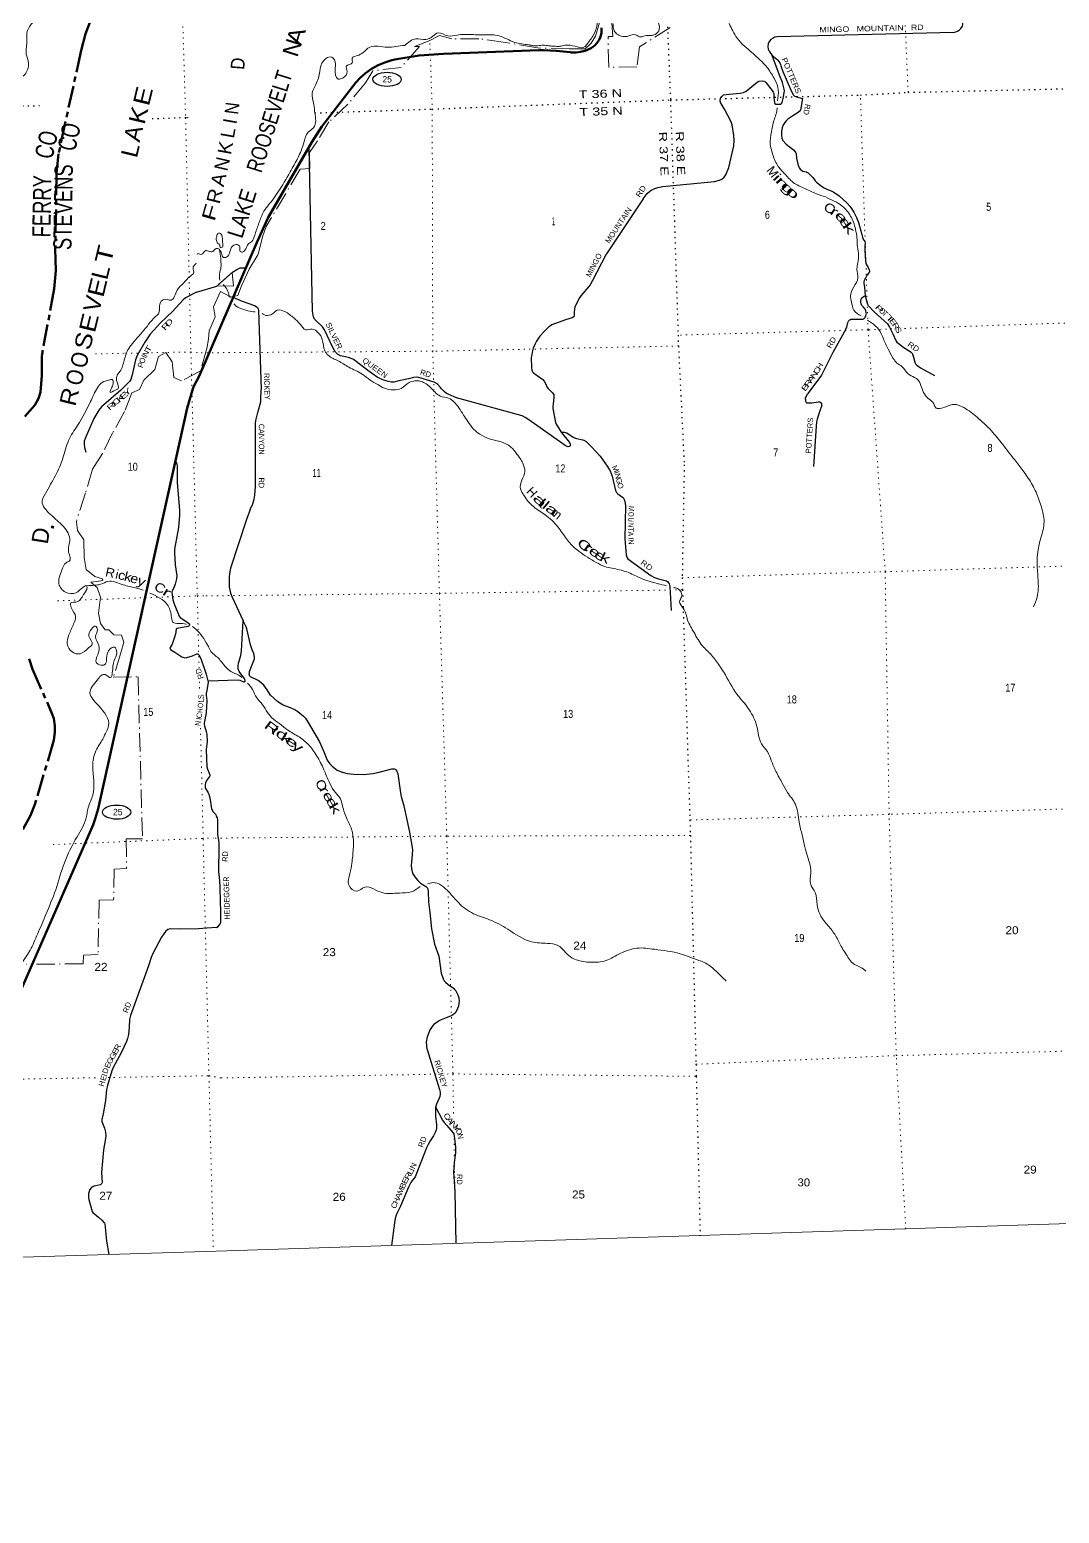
# Model space of a CAD drawing. Header units: feet. Extents: x 485078 to 733631, y 372822 to 564222.
# Drawn here: x 698766 to 721280, y 372822 to 405261 of the extents above; entities that cross this region are included whole.
import ezdxf
from ezdxf.enums import TextEntityAlignment as Align

# ---------------------------------------------------------------- set-up
doc = ezdxf.new("R2010")
doc.units = ezdxf.units.FT
doc.header["$LTSCALE"] = 80
for name, pattern in [('DOT_DASHED', [7.7, 5, -1.2, 0.3, -1.2]), ('DOTTED', [1.5, 0.3, -1.2]), ('LONG_DASH_SHORT_DASH', [9.9, 6, -1.2, 1.5, -1.2])]:
    doc.linetypes.add(name, pattern=pattern)
for name, color, linetype, lineweight in [('11', 7, 'LONG_DASH_SHORT_DASH', 60), ('17', 7, 'Continuous', 25), ('23', 7, 'Continuous', 70), ('29', 7, 'Continuous', 25), ('30', 7, 'Continuous', 25), ('39', 7, 'Continuous', 13), ('4', 7, 'Continuous', 13), ('41', 7, 'Continuous', 13), ('44', 7, 'DOT_DASHED', 13), ('6', 7, 'DOTTED', 25), ('7', 7, 'DOTTED', 13)]:
    doc.layers.add(name, color=color, linetype=linetype, lineweight=lineweight)
doc.layers.add('12', color=7, linetype='Continuous')

msp = doc.modelspace()

# ---------------------------------------------------------------- linework, layer by layer
at = {"layer": '11'}
for points in [[(700078.65, 405415.49), (699988.81, 405173.09), (699889.37, 404802), (699396.67, 402544.39), (699355.29, 402124.6), (699326.2, 400472.04), (699337.07, 399995.3), (699303.12, 399595.96), (699030.22, 398121.63), (699031.38, 397697.14), (699000.2, 397338.33), (698958.74, 397198.9), (698875.92, 397051.35), (698661.57, 396803.96)], [(698754.36, 391507.81), (698827.47, 391281.69), (699243.52, 390331.18), (699291.04, 390199.34), (699313.24, 390038.25), (699317.63, 389896.74), (699296.69, 389728.42), (698876.42, 388318.13), (698783.03, 388076.61), (698614.94, 387770.05)]]:
    msp.add_lwpolyline(points, dxfattribs=at)
at = {"layer": '17'}
for centre, major_axis in [((706580.04, 404174.45), (-309.24, 1)), ((700666.14, 388153.07), (309.24, -1))]:
    msp.add_ellipse(centre, major_axis=major_axis, ratio=0.500121, dxfattribs=at)
at = {"layer": '23'}
for points in [[(702468.46, 397685.52), (703731.63, 400607.2), (703977.59, 401155.34), (704938.61, 402798.5), (705151.68, 403142.72), (705895.48, 404106.74), (705988.92, 404205.81), (706110.43, 404311.96), (706242.37, 404404.83), (706383.3, 404483.39), (706531.66, 404546.8), (706685.84, 404594.35), (706750.41, 404609.12), (707280.68, 404697.99), (707817.33, 404730.94), (709900.19, 404811.83), (710001.57, 404813.07), (710277.46, 404796.68), (710585.73, 404765.99), (710610.61, 404763.51), (710635.73, 404763.19), (710718.75, 404765.15), (710811.06, 404777.06), (710901.62, 404798.55), (710946.59, 404811.84), (710994.42, 404831.35), (711039.96, 404855.75), (711082.69, 404884.78), (711122.16, 404918.11), (711157.92, 404955.39), (711189.6, 404996.2), (711216.83, 405040.1), (711239.32, 405086.61), (711256.84, 405135.21), (711269.17, 405185.37), (711271.13, 405297.7)], [(702468.46, 397685.52), (702357.84, 397463.36), (702335.6, 397410.2), (702294.19, 397284.3), (702211.32, 396983.63), (700262.32, 388224.76), (700200.5, 388006.49), (700152.17, 387873.55), (697751.56, 382387.41), (697670.26, 382210.96), (697488.12, 381901.93), (695364.65, 378658.46), (695280.01, 378524.36), (695165.01, 378313.23)]]:
    msp.add_lwpolyline(points, dxfattribs=at)
at = {"layer": '29'}
for p, q in [((718963.25, 405201.35), (715110.72, 405106.83)), ((704950.67, 399103.09), (704879.64, 402686.78)), ((712177.78, 401564.09), (711364.76, 400337.7)), ((703770.96, 399118.64), (703828.43, 397394.96)), ((707459.27, 382962.6), (707723.73, 382091.82))]:
    msp.add_line(p, q, dxfattribs=at)
for points in [[(718963.25, 405201.35), (719018.2, 405213), (719054.69, 405228.03), (719099.76, 405260.24), (719125.52, 405288.16), (719159.86, 405335.4), (719172.74, 405371.91), (719177.62, 405484.91)], [(715110.72, 405106.83), (715060.3, 405095.96), (715019.52, 405078.78), (714972.3, 405044.42), (714940.1, 405010.07), (714927.22, 404986.44), (714912.2, 404952.09), (714905.76, 404894.11), (714916.49, 404833.98), (714933.66, 404793.18), (715002.64, 404694.94)], [(712177.78, 401564.09), (712242.65, 401651.03), (712270.77, 401679.16), (712327, 401731.68), (712370.11, 401757.94), (712437.59, 401787.95), (712502.23, 401809.49), (712612.82, 401830.13), (713737.43, 401942.66), (713848.01, 401967.04), (713902.37, 401995.18), (713949.23, 402034.56), (713984.84, 402085.21), (714052.32, 402250.26), (714164.78, 402722.91), (714172.27, 402839.19), (714164.78, 402947.98), (714123.54, 403180.54), (714104.8, 403248.07), (713962.35, 403525.66), (713872.38, 403668.2), (713861.13, 403716.96), (713872.38, 403758.23), (713902.37, 403803.24), (713939.86, 403833.26), (714059.82, 403848.26), (714299.73, 403870.77), (714370.95, 403885.76), (714434.68, 403915.78), (714554.64, 404020.81), (714669.92, 404111.78), (714712.09, 404133.35), (714779.56, 404140.85), (714826.42, 404135.22), (714840.49, 404124.91), (714862.03, 404103.34), (714998.86, 403928.9), (715022.3, 403897.97), (715034.47, 403863.26), (715034.47, 403780.74), (715049.47, 403668.2), (715059.78, 403646.64), (715078.53, 403635.38), (715124.44, 403630.69), (715170.37, 403629.76), (715187.24, 403633.51), (715206.91, 403645.7), (715222.85, 403669.14), (715244.4, 403758.23), (715265.96, 403882.96), (715267.84, 403922.35), (715266.89, 403960.8), (715229.41, 404103.34), (715161.93, 404268.39), (715002.64, 404694.94)], [(715002.64, 404694.94), (715101.55, 404614.28), (715121.43, 404593.29), (715165.51, 404538.43), (715186.48, 404502.4), (715194.02, 404471.54), (715237.53, 404343.71), (715422.44, 403909.1), (715456.84, 403840.25), (715467.61, 403828.42), (715483.74, 403815.51), (715534.25, 403792.92), (715667.55, 403754.19), (715621.35, 403503.54), (715611.65, 403483.09), (715572.95, 403448.67), (715452.54, 403375.52), (715345.04, 403306.67), (715312.27, 403274.94), (715280.53, 403233.51), (715235.94, 403163.06), (715224.11, 403136.17), (715216.03, 403113.03), (715208.53, 403040.96), (715207.43, 402962.42), (715214.98, 402889.28), (715224.66, 402852.7), (715233.23, 402837.63), (715310.64, 402760.17), (715465.44, 402631.08), (715498.26, 402600.43), (715517.05, 402570.84), (715523.53, 402551.48), (715534.25, 402454.65), (715564.35, 402316.96), (715584.81, 402261.03), (715599.86, 402235.21), (715615.95, 402213.68), (715645.01, 402187.87), (715671.86, 402170.65), (715749.26, 402149.13), (715772.41, 402141.08), (715790.15, 402128.71), (715826.66, 402097.5), (715891.17, 402028.65), (715943.34, 401956.05), (715968.57, 401929.68), (716080.38, 401839.31), (716139.55, 401801.67), (716196.48, 401770.46), (716235.23, 401757.57), (716293.28, 401733.91), (716349.18, 401705.94), (716464.01, 401626.36)], [(716464.01, 401626.36), (716634.07, 401474.64), (716703.95, 401396.12), (716784.58, 401272.4), (716848.01, 401152.99), (716892.09, 401044.33), (716960.89, 400781.84), (716973.8, 400723.76), (716986.7, 400687.18), (717025.4, 400631.24), (717034, 400596.81), (717029.7, 400532.26), (717025.4, 400491.39), (717025.4, 400435.45), (717038.3, 400196.62), (717055.5, 400136.38), (717102.8, 400063.23), (717124.3, 400007.29), (717127.53, 399976.1), (717120, 399951.35), (717081.3, 399904.01), (717038.3, 399830.86), (717013.57, 399773.85), (717007.12, 399745.88), (717003.9, 399714.68), (717021.1, 399632.92), (717037.68, 399441.18)], [(711364.76, 400337.7), (711070.21, 399780.09), (711021.5, 399678.82), (710987.74, 399637.54), (710815.3, 399442.48), (710785.33, 399401.24), (710710.34, 399247.42), (710687.86, 399194.92), (710678.49, 399149.91), (710672.85, 399082.37), (710672.85, 398999.84), (710661.62, 398982.98), (710627.87, 398962.33), (710485.42, 398917.32), (710185.52, 398804.78), (710153.68, 398787.92), (710109.62, 398755.09), (710013.08, 398662.24), (709922.19, 398556.28), (709848.14, 398452.17), (709832.22, 398423.11), (709811.6, 398379.97), (709776.93, 398300.27), (709750.69, 398210.24), (709742.25, 398153.02), (709730.22, 398093.09)], [(702410.41, 399519.87), (702858.33, 399652), (702987.66, 399770.16), (703203.2, 399957.72), (703293.17, 400015.86), (703340.33, 400042.77), (703371.89, 400053.37), (703401.88, 400057.12), (703492.21, 400053.43)], [(702410.41, 399519.87), (702175.68, 399399.62), (702118.83, 399355.94), (701889.86, 399098.65), (701626.11, 398854.56), (701403.94, 398603.42), (701282.77, 398430.19), (701116.77, 398136.48), (701081.98, 398040.14), (701004.61, 397716.26), (700979.18, 397615.66), (700948.3, 397569), (700757.7, 397381.58), (700333.06, 397017.01), (700281.31, 396943.39), (700169.5, 396758.16), (699980.09, 396322.58), (699959.58, 396266.68), (699956.16, 396196.87), (699961.63, 396129.15), (699991.06, 396022.72)], [(703209.1, 399413.1), (703415.27, 399322.27), (703680.14, 399228.61)], [(716614.42, 398712.34), (716636.23, 398760.5), (716641.6, 398779.86), (716649.14, 398835.27), (716652.36, 398846.55), (716661.5, 398875.07), (716667.41, 398889.59), (716673.86, 398898.2), (716684.07, 398907.34), (716701.81, 398919.71), (716718.48, 398928.86), (716726.54, 398931.01), (716738.36, 398932.62), (716987.78, 398934.77), (716999.35, 398937.73), (717009.82, 398942.84), (717026.48, 398958.44), (717036.97, 398974.3), (717047.98, 398999.32), (717058.2, 399037.51), (717060.09, 399056.6), (717058.73, 399074.62), (717051.75, 399111.74), (717046.11, 399130.29), (717039.38, 399143.47), (716996.38, 399190.8), (716961.97, 399233.83), (716944.24, 399267.73), (716936.17, 399304.84), (716936.71, 399337.65), (716946.92, 399367.23), (716965.74, 399396.82), (716989.93, 399418.87), (717011.43, 399431.78), (717037.23, 399440.38)], [(717037.68, 399441.18), (717083.47, 399259.11), (717097, 399232.56), (717233.35, 399088.89), (717519.29, 398830.24), (717569.98, 398756.8), (717637.92, 398609.25), (717702.93, 398462.94), (717724.74, 398431.83), (717753.54, 398404.8), (717880.53, 398312.98), (718039.91, 398208.37), (718056.24, 398193.8), (718071.24, 398165.67), (718092.1, 398098.69), (718118.09, 397989.37), (718133.22, 397956.35), (718161.2, 397923.72), (718245.59, 397864.55), (718548.79, 397697.35)], [(703680.14, 399228.61), (703718.7, 399210.74), (703748.26, 399184.45), (703763.04, 399156.52), (703770.96, 399118.64)], [(710385.83, 396460.05), (710570.76, 396238.05), (710586.7, 396197.73), (710588.57, 396180.85), (710585.75, 396163.02), (710577.33, 396150.84), (710567.96, 396145.21), (710540.77, 396140.52), (710515.47, 396147.08), (710473.29, 396170.53), (709678.57, 396733.21), (709602.66, 396782.92), (709536.12, 396815.73), (708096.61, 397213.36), (707931.67, 397280.88), (707880.12, 397306.22), (707827.64, 397347.48), (707767.66, 397411.25), (707751.73, 397438.43), (707691.75, 397505.95), (707662.69, 397527.54), (707609.28, 397550.97), (707271.9, 397656), (707214.72, 397660.71), (707159.43, 397656), (707046.97, 397625.99), (706837.05, 397580.98), (706727.38, 397555.67), (706667.41, 397555.67), (706604.63, 397565.97), (706487.47, 397604.44), (706364.71, 397663.5), (706162.28, 397806.05), (705907.37, 398008.61), (705844.56, 398048.97), (705757.42, 398083.64), (705674.95, 398106.15), (705563.4, 398131.49), (705495.01, 398166.16), (705450.94, 398210.27), (705397.54, 398308.71), (705210.11, 398698.83), (705169.79, 398765.45), (705142.63, 398796.37), (705037.67, 398886.39), (704997.35, 398926.75), (704970.19, 398976.42), (704950.67, 399103.09)], [(716614.42, 398712.34), (716327.99, 398204.78), (716079.71, 397710.15), (715780.98, 397305.5)], [(709730.22, 398093.09), (709736.16, 397873.05), (709746, 397817.29), (709763.34, 397780.21), (709781.14, 397760.51), (709863.61, 397696.74), (709983.57, 397610.47), (710017.3, 397572.96), (710051.04, 397509.19), (710076.35, 397450.11), (710099.77, 397419.16), (710200.99, 397317.88), (710223.48, 397276.62), (710227.23, 397220.35), (710212.23, 397081.56), (710205.67, 397024.36), (710208.48, 396980.28), (710264.71, 396672.69), (710279.3, 396632.86), (710305.95, 396593.91), (710385.83, 396460.05)], [(703587.18, 394768.44), (703643.15, 394895.99), (703672.71, 394997.87), (703689.13, 395086.59), (703705.56, 395273.91), (703705.56, 396647.53), (703712.13, 396713.25), (703751.54, 396890.7), (703817.23, 397127.31), (703823.8, 397166.74), (703828.43, 397394.96)], [(715726.98, 397183.02), (715726.78, 397201.6), (715733.7, 397224.8), (715780.98, 397305.5)], [(715726.98, 397183.02), (715733.01, 397131.27), (715741.23, 397114), (715753.59, 397103.77), (715765.17, 397100.47), (715866.28, 397105.38), (716003.28, 397127.48), (716024.51, 397127.44), (716038.52, 397123.77), (716054.61, 397114.53), (716066.93, 397101), (716079.76, 397078.76), (716082.57, 397068.27), (716083.64, 397053.21), (716079.76, 397029.99), (716044.22, 396928.54), (715981.37, 396744.82), (715969.17, 396688.64), (715960.15, 396588.58), (715905.72, 395713.81)], [(710390.27, 396462.63), (710449.3, 396461.7), (710475.55, 396456.07), (710510.22, 396443.88), (710603.94, 396380.11), (710662.98, 396345.42), (710723.89, 396323.84), (710862.59, 396293.83), (710886.02, 396283.52), (710933.82, 396256.32), (711053.77, 396143.79)], [(711053.77, 396143.79), (711237, 395935.12), (711394.44, 395717.55), (711456.3, 395614.39), (711499.41, 395499.99), (711574.38, 395184.89), (711598.76, 395139.88), (711626.86, 395109.87), (711709.33, 395057.35), (711741.19, 395029.22), (711769.31, 394974.83), (711782.44, 394935.45), (711791.8, 394854.79), (711776.81, 394127.07), (711806.8, 393781.96), (711821.8, 393729.45), (711844.28, 393691.93), (712346.6, 393324.32), (712427.21, 393284.94), (712519.04, 393256.8), (712691.48, 393211.79), (712712.1, 393194.91), (712728.96, 393174.28), (712749.59, 393142.39), (712766.45, 393084.25), (712788.94, 392559.09)], [(701956.59, 395838.87), (701986.49, 395762.62), (701993.23, 395726.92), (701994.11, 395368.26), (702044.74, 394750.49), (702044.08, 394646.36), (702023.47, 394375.56), (701930.41, 393899.55), (701930.39, 393830.68), (701950.59, 393558.07), (701984.25, 393317.37), (701979.76, 393255.36), (701948.35, 393140.77), (701916.86, 393057.34), (701879.55, 392994.1), (701877.25, 392961.13), (701879.55, 392904.3), (701897.5, 392796.55), (701925.25, 392705.49), (702035.1, 392437.36), (702059.31, 392411.77), (702183.1, 392328.21), (702238.51, 392284.7), (702262.15, 392253.52), (702256.46, 392227.83), (702227.04, 392210.05), (702027.91, 392174.15), (701987.24, 392167.97), (701967.96, 392150.22), (701952.82, 392046.61), (701878.4, 391828.02), (701837.68, 391754.9), (701830.76, 391729.57), (701849.64, 391704.02), (701936.26, 391649.54), (702094.93, 391545.37), (702154.75, 391528.91), (702199.62, 391533.4), (702328.89, 391569.42), (702417.98, 391611.23), (702440.9, 391610.99), (702465.85, 391593.27), (702506.59, 391509.62), (702621.75, 391170.86), (702657.29, 391052.99), (702667.37, 390996.09), (702638.52, 390809.13), (702627.38, 390746.18), (702627.31, 390709.67), (702640.76, 390596.73), (702624.46, 390327.15), (702579.52, 390096.65), (702579.52, 390072.7), (702586.54, 390036.74), (702626.5, 389916.44), (702639.34, 389858.69), (702645.08, 389698.43), (702628.06, 389521.91), (702639.34, 389144.81), (702650.78, 389095.59), (702693.99, 389001.69), (702702.16, 388965.21), (702702.16, 388946.51), (702696.15, 388928.91), (702652.81, 388873.17), (702631.98, 388842.14), (702609.43, 388785.62), (702601.95, 388756.44), (702600.46, 388719.77), (702606.4, 388681.57), (702666.08, 388578.01), (702682.72, 388546.91), (702698.84, 388495.96), (702720.25, 388387.29), (702726.09, 388310.45), (702742.54, 388231.12), (702769.66, 388168.35)], [(703587.18, 394768.44), (703506.86, 394552.37), (703155.52, 393485.18)], [(703155.52, 393485.18), (703134.06, 393367.92), (703124.2, 393282.48), (703124.2, 393170.75), (703130.77, 393078.74), (703160.33, 392937.44), (703189.89, 392855.28), (703430.64, 392334.32)], [(702679.19, 391027.01), (703312.61, 391045.08), (703357.83, 391036.61), (703423.2, 391007.81), (703439.54, 391004.35), (703452.48, 391004.15), (703464.79, 391006.21), (703471.77, 391009.19), (703475.67, 391013.39), (703478.13, 391019.14), (703478.97, 391034.12), (703473.35, 391052.88), (703463.65, 391071.62), (703381.1, 391180.44), (703348.46, 391229.8), (703327.08, 391284.01), (703324.09, 391349.83), (703328.99, 391411.4), (703384.21, 391580.75), (703399.18, 391680.22), (703430.64, 392334.32)], [(704507, 390416.94), (704309.93, 390489.24), (704235.85, 390533), (704181.83, 390571.39), (704030.74, 390709.41), (703955.2, 390824.43), (703882.94, 390929.58), (703787.69, 391011.74), (703758.96, 391029), (703607.04, 391103.75), (703593.09, 391113.62), (703580.77, 391126.76), (703571.74, 391145.66), (703567.62, 391169.47), (703569.28, 391207.27), (703572.57, 391227.81), (703587.33, 391268.06), (703669.44, 391468.52), (703679.3, 391501.38), (703680.94, 391535.88), (703676.01, 391586.82), (703667.81, 391618.04), (703630.03, 391705.12), (703593.9, 391813.56), (703516.72, 392161.89), (703501.93, 392201.33), (703462.52, 392280.2), (703430.64, 392334.32)], [(704507, 390416.94), (704564.31, 390394.98), (704630, 390355.54), (704754.81, 390250.38), (704794.23, 390204.38), (704853.35, 390112.36), (705099.69, 389691.72), (705204.8, 389455.12), (705270.49, 389287.52), (705326.33, 389208.65), (705382.17, 389156.07), (705487.28, 389073.91), (705579.24, 389031.19), (705710.63, 388998.33), (705855.15, 388985.19), (706075.22, 388978.61), (706265.72, 388998.33), (706377.4, 389018.05), (706682.87, 389100.2), (706712.42, 389101.85), (706737.06, 389098.56), (706755.12, 389090.35), (706771.55, 389077.2), (706794.54, 389049.27), (706815.89, 388991.76)], [(706815.89, 388991.76), (706875.01, 388574.43), (706891.44, 388493.91), (706950.56, 388290.16), (706989.97, 388086.42), (707068.8, 387711.78), (707131.21, 387381.52), (707134.5, 387330.58), (707121.36, 387139.98), (707109.86, 386983.89), (707114.79, 386923.09), (707127.93, 386847.51), (707142.71, 386806.43), (707172.27, 386757.13), (707206.76, 386712.77), (707256.03, 386655.26), (707313.51, 386601.03), (707351.28, 386574.75), (707443.25, 386522.17), (707456.39, 386509.02), (707471.17, 386479.44), (707482.66, 386410.44), (707489.23, 386193.54), (707515.51, 385956.93)], [(702850.05, 385628.28), (702887.75, 385655.99), (702919.62, 385691.63), (702942.11, 385736.65), (702948.66, 385773.19), (702944.91, 385960.75), (702933.67, 386485.92), (702929.92, 386532.83), (702914, 386734.47), (702902.75, 386839.5), (702902.75, 386899.52), (702911.18, 387344.94), (702908.37, 387482.83), (702903.68, 387536.26), (702881.19, 387675.05), (702876.51, 387709.77), (702877.44, 387873.87), (702881.19, 387941.39), (702880.26, 387985.49), (702869.94, 388031.42), (702854.01, 388068.02), (702839.95, 388091.44), (702769.66, 388168.35)], [(707515.51, 385956.93), (707550.01, 385600.36), (707615.7, 385265.16), (707710.95, 385002.26), (707766.79, 384634.2), (707806.21, 384509.32), (707827.56, 384466.6), (707855.48, 384433.74), (707914.6, 384381.16), (708032.84, 384305.58), (708065.69, 384269.43), (708093.61, 384238.21)], [(702850.05, 385628.28), (702636.36, 385619.53), (702456.88, 385601.57), (702042.48, 385596.27), (701840.02, 385604.8), (701789.83, 385589.6), (701738.71, 385543.3), (701697.1, 385493.81), (701647.39, 385417.32), (701457.79, 385061.29), (701421.78, 384978.02), (701360.42, 384796.22), (700967.23, 383706.85), (700946.32, 383619.18), (700939.1, 383453.05), (700925.35, 383290.79), (700904.41, 383203.99), (700881.7, 383137.82), (700767.76, 382887.78), (700590.33, 382569.42), (700564.9, 382499.7), (700464.7, 382177.3), (700445.71, 382085.62), (700426.5, 381846.31), (700374.31, 381559.55), (700342.05, 381436.48), (700340.89, 381390.67), (700399.8, 381244.6), (700422.81, 381155.11), (700428.8, 381086.27), (700426.65, 381020.74), (700377.55, 380766.44), (700335.38, 380277.61), (700350.22, 380049.37), (700346.53, 380034.9), (700339.06, 380024.42), (700315.11, 380005.9), (700176.54, 379973.72), (700152.1, 379964.55), (700126.67, 379948.09), (700113.21, 379937.61), (700083.61, 379902.33), (700063.86, 379861.29), (700053.91, 379812.47), (700050.4, 379735.57), (700057.8, 379681.06), (700131.16, 379422.03), (700144.91, 379402.22), (700273.46, 379294.51), (700342.05, 379231.96), (700397.39, 379175.09), (700401.87, 379166.11), (700407.2, 379148.5), (700423.51, 379007.31), (700444.58, 378773.17), (700496.31, 378480.69)], [(707459.27, 382962.6), (707448.18, 383043.65), (707444.9, 383122.53), (707464.61, 383237.54), (707490.89, 383319.7), (707517.17, 383382.14), (707573, 383464.3), (707627.2, 383528.37), (707673.19, 383567.81), (707720.81, 383599.03), (707770.08, 383620.39), (707881.75, 383664.76), (707972.09, 383702.55), (708018.07, 383727.19), (708042.7, 383743.63), (708072.26, 383764.99), (708090.33, 383787.99), (708131.38, 383865.22), (708148.52, 383915.86), (708161.66, 384019.38), (708154.38, 384085.4), (708137.95, 384151.12), (708093.61, 384238.21)], [(707723.73, 382091.82), (707738.86, 382028.21), (707742.14, 381985.49), (707737.21, 381936.2), (707722.43, 381900.05), (707661.67, 381770.24), (707638.67, 381704.52)], [(707639.6, 381702.72), (707637.35, 381688.41), (707636.27, 381614.21), (707637.35, 381507.69), (707658.85, 381318.35), (707662.07, 381259.21), (707661, 381234.47), (707654.55, 381204.35), (707631.97, 381147.33), (707594.35, 381077.39), (707525.54, 380969.81), (707478.24, 380888.05), (707439.54, 380810.6), (707211.63, 380216.78), (707205.18, 380197.43), (707181.53, 380160.84), (707138.53, 380109.21), (707129.92, 380096.31), (707099.83, 380053.27), (707052.53, 379954.3), (706871.92, 379536.91), (706807.42, 379407.81), (706780.54, 379337.9), (706760.12, 379270.12), (706742.91, 379171.15), (706678.4, 378676.47)], [(707639.25, 381709.46), (707794.33, 381416.28), (707826.58, 381368.94), (707886.78, 381304.39), (707977.09, 381201.12), (708015.79, 381151.64), (708039.44, 381110.76), (708050.19, 381076.33), (708074.92, 380829.98), (708079.22, 380761.13), (708075.99, 380701.97), (708045.89, 380495.42), (708036.22, 380270.59), (708037.29, 380185.6), (708058.79, 379849.96), (708084.79, 378721.26)]]:
    msp.add_lwpolyline(points, dxfattribs=at)
at = {"layer": '39'}
for points in [[(717680.56, 408362.85), (717604.63, 408130.69), (717563.22, 407986.22), (717511.58, 407847.6), (717470.34, 407695.04), (717422.79, 407554.49), (717386.58, 407450.58), (717293.36, 407270.65), (717217.63, 407218.52), (717092.88, 407189.65), (716970.74, 407227.59), (716898.49, 407296.9), (716767.15, 407387.24), (716655.89, 407484.07), (716573.53, 407553.17), (716407.66, 407650.89), (716275.63, 407678.51), (716094.03, 407660.61), (715947.42, 407613.09), (715827.79, 407533.76), (715763.76, 407407.02), (715741.75, 407301.38), (715705.98, 407177.26), (715707.53, 407009.39), (715686.51, 406857.25), (715618.58, 406629.3), (715595.36, 406580.27), (715449.19, 406512.53), (715253.39, 406496.36), (715075.48, 406494.71), (714845.96, 406542.58), (714665.81, 406551), (714494.05, 406640.51), (714399.13, 406729.58), (714302.02, 406826.7), (714259.74, 406912.81), (714189.13, 407000.35), (714100.23, 406996.5), (713941.81, 406934.57), (713878.85, 406852.36), (713756.56, 406613.18), (713682.13, 406405.32), (713605.21, 406219.66), (713511.64, 406055.9), (713395.01, 405930.11), (713250.78, 405866.45), (713062.04, 405803.9), (712951.47, 405773.3), (712829.34, 405716.17), (712678.53, 405676.65), (712640.34, 405665.75), (712519.89, 405624.84), (712492.8, 405567.64), (712496.67, 405480.74), (712534.44, 405321.71), (712520.08, 405236.46), (712408.83, 405143.14), (712318, 405135.2), (712217.07, 405127.05), (712100.27, 405104.42), (712036.75, 405143.57), (711829.08, 405115.01), (711703.68, 405116.47), (711599.35, 405172.99), (711538.8, 405262.76), (711525.67, 405392.08)], [(700686.81, 407801.52), (700065.85, 406932.66), (699886.92, 406845.52), (699768.55, 406819.14), (699631.18, 406757.72), (699499.93, 406811.76), (699356.35, 406930.06), (699071.93, 406912.02), (698898.84, 406772.53), (698743.94, 406516.41), (698775.91, 406293.11), (698888.98, 406297.06), (699003.79, 406426.43), (699055.38, 406513.15), (699136.5, 406505.88), (699190.33, 406352.09), (699241.86, 406206.3), (699126.15, 406103.19), (699026.38, 406006.69), (698988.65, 405869.91), (699009.13, 405686.65), (698944.45, 405569.14), (698799.43, 405378.06), (698704.68, 405194.81), (698706.29, 405031.1), (698690.5, 404727.28), (698739.74, 404530.87), (698661.36, 404283.49), (698453.53, 404096.28), (698371.94, 403883.16), (698311.93, 403747.62), (698254.57, 403593.98), (698306.81, 403310.74), (698356.18, 403227.55), (698368.58, 403044), (698522.53, 402976.61), (698534.45, 402807.19), (698517.9, 402408.32), (698427.68, 402211.08), (698384.88, 401869.92), (698204.34, 401770.6), (698081.66, 401693.52), (697928.14, 401631.54), (697747.67, 401530.2), (697594.01, 401472.25), (697526.41, 401380.93), (697350.74, 401374.78), (697147.85, 401220.09), (696889.47, 401091.76), (696867.96, 401012.16), (696970.18, 400979.34), (697236.01, 401126.13), (697567.84, 401234.79), (697842.93, 401406.16), (698002.16, 401478.45), (698101.03, 401542.56), (698209.44, 401564.55), (698399.24, 401629.83), (698393.67, 401556.85), (698263.75, 401455.26), (698001.96, 401367.25), (697680.43, 401194.25), (697641.93, 401138.31), (697682.19, 400967.87), (697727.86, 400933.08), (697785.03, 400858.25), (697692.64, 400782.23), (697571.63, 400832.59), (697608.73, 400928.91), (697508.19, 400971.89), (697371.23, 401015.62), (697204.82, 400975.43), (697043.08, 400917.2), (696778.29, 400916.02), (696520.81, 400878.7), (696350.93, 400704.95), (695794.17, 399909.1), (695511.08, 399735.43), (695146.66, 399633.71), (695117.77, 399416.37), (695117.86, 399121.2), (695223.35, 398993.47), (695346.25, 399005.86), (695476.59, 398978.07), (695760.06, 398731.23), (695755.35, 398340.86), (695864.54, 398106.11), (696181.64, 397704.77), (696233.62, 397195.08), (696249.85, 396959.1), (696384.81, 396680.77)], [(713578.58, 406160.66), (713676.13, 406117.95), (713827.59, 406127.14), (713925.47, 406088.7), (713947.75, 405897), (713951.72, 405710.98), (713997.4, 405560.21), (714067.94, 405381.64), (714137.74, 405237.43), (714236.27, 405073.59), (714389.46, 404906.84), (714558.44, 404758.61), (714746.03, 404590.53), (714903.44, 404415.77), (715060.42, 404166.16), (715133.88, 403945.16), (715117.98, 403703.09)], [(711203.24, 405604.54), (711186.45, 405475.99), (711165.12, 405338), (711076.8, 405117.71), (711000.3, 405006.91), (710871.73, 404872.77), (710695.28, 404897.46), (710472.38, 404919.16), (710359.81, 404897.25)], [(709697.69, 404924.84), (709683.59, 404927.18), (709368.97, 404983.4), (709028.19, 405128.09), (708710.3, 405147.84), (708394.69, 405155.49), (708111.85, 405143.59), (707905.98, 405125.19), (707702.35, 405191.79), (707578.59, 405116.42), (707428.38, 405048.6), (707209.74, 405060.27), (706968.11, 404917.74)], [(706968.11, 404917.74), (706772.44, 404895.51), (706588.85, 404875.54), (706384.1, 404899.64), (706200.52, 404879.67), (706059.47, 404761.47), (705923.41, 404693.93), (705819.47, 404637.18), (705819.56, 404538.06), (705689.69, 404464.59), (705706.38, 404345.58), (705620.29, 404210.3), (705513.73, 404181.81), (705446.33, 404402.93), (705452.13, 404510.26), (705372.04, 404662.34), (705193.79, 404581.8), (705109.86, 404345.43), (705024.86, 404064.53), (704941.82, 403880.77), (704981.66, 403624.69), (704999.73, 403440.99), (705019.56, 403269.46), (704972.27, 403116.77), (704855.04, 403019.29), (704768.44, 402813.2), (704699.9, 402613.55), (704633.91, 402464.95)], [(710359.81, 404897.25), (710327.47, 404893.1), (710260.33, 404899.44), (710176.72, 404903.24), (710086.78, 404912.1), (709961.37, 404919.7), (709849.9, 404905.77), (709763.76, 404914.64), (709683.59, 404927.18)], [(715108.25, 403555.05), (715104.88, 403503.59), (715029.63, 403239.08), (714985.56, 403029.82), (714959.09, 402754.17), (715005.76, 402556.9), (715118.49, 402296.26), (715265.83, 402119.27), (715462.16, 401921.03), (715711.68, 401788.62), (715966.87, 401674.54), (716168.32, 401603.25)], [(704633.91, 402464.95), (704464.33, 402152.87), (704192.36, 401706.06), (704076.99, 401533.58)], [(716168.32, 401603.25), (716360.05, 401509.94), (716530.65, 401405.38), (716632.46, 401303.57), (716715, 401185.25), (716781.04, 401050.42), (716822.32, 400899.08), (716855.34, 400706.47), (716860.84, 400560.64), (716885.6, 400373.53), (716886.69, 400263.37)], [(704076.99, 401533.58), (703867.53, 401251.23), (703769.49, 401012.55), (703685.78, 400766.06), (703621.97, 400629.22), (703542.32, 400570.94), (703489.95, 400466.7), (703394.4, 400395.95), (703371.9, 400407.62), (703359.51, 400514.58), (703301.89, 400561.94), (703205.43, 400533.65), (703137.83, 400384.6), (703069.2, 400284.06), (703004.52, 400282.73), (702958.12, 400372.8), (702907.75, 400458.74), (702842.69, 400475.61), (702767.22, 400411.35), (702694.37, 400413.89), (702617.17, 400430.5), (702531.9, 400351.88), (702485.41, 400350.92), (702446.66, 400366.31), (702426.92, 400343.65)], [(702846.46, 400677.97), (702846.03, 400698.19), (702845.9, 400704.25), (702851.57, 400722.57), (702858.97, 400755.09), (702864.52, 400779.48), (702880.21, 400802.05), (702908.29, 400812.75), (702940.89, 400801.28), (702955.26, 400791.46), (702972.42, 400745.29), (702979.56, 400694.87), (702983.3, 400614.03), (702988.6, 400555.48), (702981.5, 400508.81), (702945.25, 400502), (702935.14, 400501.79), (702924.69, 400517.75), (702920.13, 400541.93), (702917.72, 400560.09), (702903.23, 400575.97), (702870.59, 400589.46), (702864.01, 400613.6), (702851.11, 400649.74), (702844.05, 400696.12)], [(702917.59, 400443.63), (702942.17, 400267.29), (702948.36, 400166.27), (702948.41, 400069.18), (702919.26, 399918.89), (702920.57, 399786.71)], [(702408.53, 400154.75), (702337.38, 400049.15), (702356.95, 399950.76), (702288.58, 399881.65), (702128.45, 399718.35), (701992.2, 399565.99), (701858.18, 399349.01), (701697.96, 399363.62), (701612.61, 399259.55), (701600.29, 399089.29), (701475.81, 398947.45), (701334.2, 398774.68), (701040.6, 398436.88), (700930.46, 398289.48), (700832.3, 398029.28), (700739.5, 397789.48), (700679.77, 397704.5), (700667.59, 397588.83), (700692.18, 397403.69), (700640.45, 397379.64), (700524.8, 397333.13), (700552.09, 397421.02), (700591.14, 397519.44), (700571.85, 397609.74), (700499.37, 397601.14), (700351.56, 397549.46), (700246.57, 397428.53), (700097.09, 397132.16), (699813.95, 396608.72), (699617.07, 396280.36), (699493.02, 395891.88), (699328.23, 395512.09), (699111.23, 395122.37), (699039.8, 394907.59), (699117.45, 394766.76), (699604.31, 394250.05), (699642.2, 394089.63), (699611.09, 393878.28), (699635.19, 393648.64), (699561.95, 393603.62), (699466.5, 393440.56), (699405.94, 393145.28), (699549.73, 392962.29), (699778.6, 392950.08), (699936.02, 393074.87), (700009.96, 393099.7), (700019.29, 393063.64), (699945.78, 392909.43), (699777.64, 392743.82), (699669.09, 392725.87), (699672.37, 392630.96), (699770.48, 392424.13), (699727.19, 392273), (699624.5, 392026.8), (699586.71, 391833.4), (699691.85, 391657.15), (699867.18, 391614.76), (700054.74, 391744.65), (700132.86, 391824.21), (700062.11, 391999.66), (700117.38, 392155.25), (700206.08, 392221.02), (700247.24, 392141.59), (700203.87, 391992.49), (700279.43, 391794.97), (700255.98, 391596.02), (700223.75, 391416.97), (700324.5, 391367.93), (700401.23, 391370.62), (700448.92, 391511.79), (700522.57, 391720.59), (700620.33, 391758.38), (700668.86, 391640.8), (700612.2, 391466.96), (700572.87, 391200.73), (700532.08, 391094.17), (700418.65, 391158.94), (700240.76, 391041.52), (700084.61, 390763.11), (700274.5, 390474.58), (700491.48, 390045.47), (700443.38, 389916.41), (700364.15, 389751.9), (700211.41, 389491.81), (700146.19, 389155.93), (700145.74, 388525.12), (700046.05, 388250.71), (700003.17, 388028.84), (699801.14, 387615.39), (699525.8, 387041.68), (699337.91, 386452.83)], [(716886.64, 400273.04), (716886.69, 400263.37), (716853.41, 400021.97), (716873.59, 399834.27), (716788.76, 399640.35), (716712.22, 399436.5), (716735.19, 399307.51), (716787.54, 399128.56), (716950.64, 399000.95)], [(702995.51, 399691.67), (703027.91, 399660.19), (703101.28, 399538.31), (703129.89, 399413.23)], [(703232.71, 399265.09), (703282.04, 399216.36), (703447.36, 399144.93), (703622.3, 399095.94), (703697.37, 399093.83)], [(703850.09, 399054.07), (703898.83, 399024.77), (704038.29, 399027.65), (704179.77, 399125.63), (704346.16, 399098.72), (704539.26, 398957.06), (704679.63, 398822.4), (704803.58, 398699.54), (704940.8, 398712.48), (705075.93, 398634.35), (705163.92, 398490.53), (705219.84, 398238.83), (705296.78, 398139.27), (705509.62, 398020.27), (705747.14, 397881.54), (706033.43, 397731.69), (706210.14, 397599.8), (706376.06, 397500.06), (706521.29, 397422.14), (706722.26, 397385.82), (706891.43, 397417.63), (707062.63, 397544.55), (707322.89, 397572.16), (707527.95, 397438.84), (707744.27, 397251.13), (707925.28, 397202.27), (708148.1, 396994.47), (708252.61, 396834.79), (708344.51, 396697.12), (708471.43, 396529.82), (708611.37, 396415.38), (708815.69, 396316.42), (709045.47, 396256.43), (709288.67, 396136.03), (709419.32, 395982.96), (709546.89, 395785.34), (709593.21, 395604.24), (709530.56, 395412.8), (709498.28, 395219.97), (709570.02, 395079.85), (709597.2, 395037.93), (709810.34, 394809.7), (710073.07, 394627), (710343.79, 394353.43), (710527.18, 394098.29), (710733.91, 393886.11), (711105.1, 393642.93), (711301.46, 393537.75), (711622.58, 393461.43), (711934.16, 393358.62), (712193.53, 393238.55), (712435.65, 393168.7), (712647.15, 393112.37), (712689.35, 393101.84)], [(717084.04, 398907.6), (717171.62, 398849.24), (717328.21, 398712.89), (717433.89, 398498.63), (717537.67, 398278.26), (717649.19, 398074.23), (717728.19, 397972.69), (717839.02, 397896.09), (717967.61, 397745.01), (718115.12, 397655), (718172.45, 397621.79), (718252.23, 397483.86), (718403.75, 397205.81), (718510.79, 397116.99), (718552.94, 397036.95), (718569.8, 397004.93), (718798.03, 397017.73), (718982.99, 397068.06), (719188.68, 396999.48), (719482.37, 396787.07), (719794, 396492.1), (720038.93, 396195.74), (720305.06, 395853.31), (720483.84, 395624.37), (720600.69, 395454.84), (720771.05, 395146.84), (720887.09, 394825.58), (720946.54, 394503.16), (720877.15, 394153.8), (720810.81, 393851.04), (720796.29, 393583.73), (720815.92, 393232.17), (720795.64, 392855.51), (720713.25, 392641.42)], [(700015.95, 393101.93), (700177.27, 393113.64), (700318.06, 393134.74), (700477.57, 393198.96), (700809.7, 393123.65), (701078.81, 393058.26), (701244.87, 393002.97)], [(701394.27, 392943.47), (701779, 392686.5), (701862.29, 392440.73), (701890.85, 392316.38), (702185.93, 392259.99), (702188.61, 392258.95)], [(712842.11, 393063.73), (712931.75, 393041.37), (713008.26, 392962.04), (713016.61, 392855), (712976.24, 392757.07), (713056.19, 392611.06), (713152.71, 392352.1), (713291.97, 392079.87), (713478.15, 391788.38), (713674.56, 391586.1), (713847.33, 391355.02), (713941.34, 391213.33), (714232.77, 390727.8), (714392.63, 390532.86), (714595.37, 390223.5), (714666.33, 390024.71), (714769.48, 389644.52), (714896.39, 389477.22), (714981.47, 389280.74), (715083.57, 389044.15), (715222.58, 388784.05), (715336.08, 388582.09), (715509.4, 388324.72), (715592.55, 387934.01), (715657.29, 387648.11), (715757.04, 387237.51), (715846.33, 386842.88), (715844.07, 386569.75), (715942.82, 386395.81), (715982.87, 386129.62), (716156.8, 385748.87), (716331.15, 385538.05), (716467.57, 385304.19)], [(702315.53, 392215.57), (702397.74, 392156.21), (702654.37, 391808.82)], [(702682.82, 391756.05), (702674.04, 391776.89), (702666.44, 391788.59), (702654.37, 391808.82)], [(702682.82, 391756.05), (702749.96, 391642.14), (702846.77, 391559.17), (702933.55, 391471.96), (703167.3, 391225.95), (703338.85, 391146.55), (703404.63, 391098.74)], [(703531.4, 390974.26), (703638.73, 390833.12), (703729.53, 390652.94), (703829, 390539.69), (704054.19, 390220.69), (704228.88, 390088.76), (704403.7, 389950.76), (704657.74, 389796.2), (704884.3, 389602.63), (705065.71, 389345.43), (705217.87, 389037.05), (705328.49, 388780.41), (705450.04, 388580.64), (705560.18, 388441.31), (705603.79, 388292.52), (705709.26, 387993.3), (705813.64, 387744.62), (705840.37, 387344.66), (705810.5, 387038.6), (705766.82, 386811.14), (705748.17, 386547.8), (705916.62, 386423.83), (706090.66, 386512.37), (706283.58, 386473.87), (706475.38, 386392.87), (706849.65, 386384.4), (707113.91, 386414.12), (707301.03, 386525.43)], [(699337.91, 386452.83), (699121.96, 385915.56), (698936.71, 385484.5), (698772.97, 385133.05), (698300.17, 384423.03), (698245.45, 384309.92), (698160.73, 384129.04), (697830.5, 383915.3), (697370.49, 383595.93), (697332.91, 383279.22), (697252.1, 382926.62), (697136.12, 382538.43), (696947.45, 382264.95), (696642.15, 382031.87), (696313.18, 381664.52), (695947.96, 380942.09), (695889.91, 380632.75), (695745.59, 380421.48), (695617.41, 380269.4), (695168.08, 379582.45), (694871.65, 378917.01), (694785.48, 378544.01), (694820.16, 378299.98)], [(707462.25, 386585.45), (707584.89, 386611.94), (707928.9, 386410.68), (708146.38, 386168.38), (708468.89, 385932.29), (708821.49, 385802.01), (709220.28, 385591.76), (709741.77, 385317.3), (710088.26, 385283.98), (710317.74, 385238.14), (710587.99, 384986.81), (710714.64, 384926.72), (711033.31, 384870.58), (711364.1, 384909.76), (711688.35, 385066.13), (712043.86, 385178.64), (712428.58, 385154.2), (712992.81, 385056.6), (713349.41, 384928.42), (713551.32, 384847.62), (713775.43, 384674.24), (713998.46, 384456.32)], [(716467.57, 385304.19), (716528.73, 385186.11), (716614.4, 385056.39), (716673.07, 384960.5), (716762.31, 384853.11), (716940.27, 384757.66), (717051.27, 384672.97)]]:
    msp.add_spline(points, degree=3, dxfattribs=at)
at = {"layer": '4'}
msp.add_lwpolyline([(727552.54, 563611.91), (733631.22, 379550.22), (703073.68, 378562.1), (672514.8, 377616.02), (641954.65, 376711.97), (611393.28, 375849.96), (580830.76, 375029.99), (550267.15, 374252.07), (519702.48, 373516.18), (489136.84, 372822.34), (485083.98, 556942.67), (515396.36, 557630.76), (545707.77, 558360.55), (576018.15, 559132.03), (606327.43, 559945.21), (636635.58, 560800.08), (666942.51, 561696.64), (697248.19, 562634.88)], close=True, dxfattribs=at)
msp.add_lwpolyline([(727552.54, 563611.91), (733631.22, 379550.22), (703073.68, 378562.1), (672514.8, 377616.02), (641954.65, 376711.97), (611393.28, 375849.96), (580830.76, 375029.99), (550267.15, 374252.07), (519702.48, 373516.18), (489136.84, 372822.34), (485083.98, 556942.67), (515396.36, 557630.76), (545707.77, 558360.55), (576018.15, 559132.03), (606327.43, 559945.21), (636635.58, 560800.08), (666942.51, 561696.64), (697248.19, 562634.88)], close=True, dxfattribs=at)
at = {"layer": '44'}
for points in [[(712772.73, 405306.43), (712103.54, 404888), (712045.17, 404452.1), (711427.46, 404435.35), (711412.15, 405113.41), (711513.55, 405108.12), (711481.03, 405627.99)], [(711226.35, 405421.42), (711136.18, 405122.12), (711042.43, 404968.02), (710908.51, 404844.06), (710558.64, 404844.06), (709872.29, 404860.82), (709168.89, 404982.94), (708585.29, 405063.84), (707997.38, 405058.48), (707726.19, 405132.18), (707501.87, 405018.27), (707180.46, 404890.97), (707290.94, 404894.32), (706888.03, 404437.31), (706268.84, 404361.67), (706107.02, 404098.63), (705722.87, 403629.46), (705305.55, 403242.7), (705059.44, 402833.42), (704885.36, 402572.68), (704888.71, 402224.27), (704680.04, 402212.87), (703937.87, 400957.92), (703857.52, 400730.11), (703756.89, 400336.95), (703562.14, 400026.54), (703393.81, 399658.08), (703320.16, 399450.37), (703159.45, 399413.52), (703139.49, 399429.05), (702941.69, 399538.75), (702788.28, 399201.19), (702819.38, 398983.87), (702693.28, 398679.39), (702678.93, 398491.11), (702638.73, 398287.99), (702468.19, 397694.05)], [(702496.61, 397793.02), (702086.16, 397580.21), (701918.39, 397652.74), (701884.55, 397995.66), (701745.36, 398202.4), (701586.08, 398115.38), (701499, 397832.03), (701262.99, 397597.43), (701167.7, 397390.72), (700995.91, 397317.54), (700841.41, 396915.17), (700579.69, 396443.29), (700355.79, 395992.62), (700140.85, 395655.42), (699985.69, 395131.69), (699787.02, 394501.68), (699808.54, 394310.11), (699947.73, 394103.38), (699960.42, 393721.49), (700004.12, 393459.71), (700188.3, 393306.71), (700359.61, 393252.48), (700362.7, 393214.14), (700223.78, 393194.38), (700102.81, 393183.17), (700243.5, 393067.48), (700314.23, 392850.89), (700267.39, 392501.85), (700314, 392280.6), (700415.02, 392137.59), (700493.85, 392137.6), (700604.07, 392027.19), (700775.99, 392023.53), (700826.74, 391871.14), (700760.57, 391634.85), (700593.47, 391104.74), (701134.97, 391112.62), (701232.02, 387567.99), (700875.77, 387572.33), (700884.61, 386917.65), (700610.52, 386908.8), (700602.22, 386235.24), (700283.38, 386227.57), (700261.27, 385042.06), (699944.63, 385029.18), (699931.81, 384836.73), (698688.96, 384826.96)]]:
    msp.add_lwpolyline(points, dxfattribs=at)
msp.add_lwpolyline([(703225.59, 399653.64), (703195.93, 399953.83), (702863.05, 399657.8)], close=True, dxfattribs=at)
at = {"layer": '6'}
for points in [[(712697.3, 405681.96), (712776.77, 403724.65), (712943.03, 398582.06), (712952.12, 398345.58), (713078.3, 395746.86), (713033.88, 393278.12), (713041.55, 393013.29), (713201.4, 387981.83), (713212.69, 387642.23), (713335.51, 382640.34), (713341.12, 382377.49), (713425.5, 378892.14)], [(704999.74, 403440.94), (707568.01, 403526.28), (712776.77, 403724.65), (716929.89, 403832.49), (717974.09, 403890.42), (722307.36, 403989.83), (723044.97, 404011.1), (727609.96, 404149.68), (728322.67, 404200.77), (732807.93, 404479.99)], [(671752.19, 402808.58), (674732, 402877.83), (680038.56, 403043.75), (685401.47, 403200), (690761.98, 403346.82), (696085.13, 403530.25), (698979.44, 403601.53)], [(701442.45, 403315.7), (702205, 403342.34), (702289.11, 403352.3)]]:
    msp.add_lwpolyline(points, dxfattribs=at)
at = {"layer": '7'}
for p, q in [((717974.09, 403890.42), (717773.24, 408565.18)), ((700206.1, 398172.35), (700862.18, 398185.48)), ((700862.18, 398185.48), (701175.3, 398191.75)), ((702476.59, 391002.79), (702482.18, 390770.44)), ((702954.07, 382341.44), (707657.2, 382423.34)), ((708042.42, 381140.24), (708084.79, 378721.26))]:
    msp.add_line(p, q, dxfattribs=at)
for points in [[(702077.87, 406648.26), (702174.85, 403337.25), (702290.38, 398214.06), (702431.38, 392881.59), (702469.26, 391307.22)], [(707512.41, 405081.96), (707568.01, 403526.28), (707579.81, 398230.82), (707725.06, 392936.09), (707884.75, 387627.5), (708019.84, 382429.66), (708036.28, 381491.06)], [(717921.11, 379036.91), (717713.38, 382829.68), (717558.46, 388103.98), (717471.61, 393410.03), (717097.97, 398700.05), (716929.89, 403832.49)], [(732978.66, 399309.81), (727769.63, 399099.14), (722479.47, 398883.97), (717873.15, 398726.54)], [(717621.22, 398717.93), (717097.97, 398700.05), (712943.03, 398582.06)], [(701427.21, 398196.79), (702290.38, 398214.06), (702452.31, 398195.79)], [(712952.12, 398345.58), (707579.81, 398230.82), (702452.31, 398195.79)], [(713033.88, 393278.12), (717471.61, 393410.03), (722707.42, 393572.55), (727967.4, 393739.6), (733155.32, 393960.77)], [(699376.32, 392772.85), (702431.38, 392881.59), (702620.49, 392881.61)], [(702620.49, 392881.61), (707725.06, 392936.09), (713041.55, 393013.29)], [(702501, 389988.34), (702559.38, 387561.95), (702685.14, 382389.45), (702781.76, 378552.87)], [(733330.45, 388657.51), (728088.39, 388444.37), (722788.24, 388264.35), (717558.46, 388103.98), (713201.4, 387981.83)], [(713212.69, 387642.23), (707884.75, 387627.5), (702788.12, 387584.98)], [(699276.62, 387444.09), (702534.99, 387578.12), (702788.12, 387584.98)], [(713335.51, 382640.34), (717713.38, 382829.68), (723034.59, 382969.68), (728291.77, 383173.09), (733507.02, 383310.9)], [(690425.57, 382155.23), (691865.58, 382197.45), (697298.58, 382294.26), (700248.82, 382346.4)], [(700480.53, 382350.49), (702685.14, 382389.45), (702954.07, 382341.44)], [(707893.79, 382427.46), (708019.84, 382429.66), (713341.12, 382377.49)]]:
    msp.add_lwpolyline(points, dxfattribs=at)

# ---------------------------------------------------------------- texts
at = {"layer": '12', "width": 0.75}
for s, rotation, p in [('CO', 77.689, (699261.07, 402411.52)), ('CO', 77.689, (699760.17, 402582.29)), ('STEVENS', 88.992, (699679.64, 400440.67)), ('FERRY', 88.992, (699220.13, 400716.92))]:
    msp.add_text(s, height=400, rotation=rotation, dxfattribs=at).set_placement(p)
at = {"layer": '17'}
for p in [(706582.94, 404106.14), (700692.19, 388084.76)]:
    msp.add_text('25', height=140, dxfattribs=at).set_placement(p, align=Align.CENTER)
at = {"layer": '30'}
for s, rotation, width, p in [('MINGO   MOUNTAIN   RD', 1.405, 1.2, (716036.12, 405199.56)), ('POTTERS', 293.048, 1.1, (715202.91, 404617.96)), ('RD', 259.556, 0.9, (715723.12, 403643.59)), ('RD', 56.458, 1.15, (712106.67, 401583.52)), ('MOUNTAIN', 56.458, 1.05, (711440.23, 400575.22)), ('SILVER', 295.662, 1.1, (705231.64, 398825.85)), ('RD', 60.563, 1.1, (716285.47, 398280.12)), ('RD', 326.721, 1.15, (717948.68, 398351.98)), ('QUEEN', 324.028, 1.1, (706026.85, 398003.92)), ('RICKEY', 271.91, 0.95, (703886.59, 397751.09)), ('CANYON', 270.073, 0.95, (703776.1, 396642.38)), ('RD', 270.073, 0.8, (703773.74, 395468.25)), ('RD', 323.802, 1.2, (712110.26, 393584.02)), ('RD', 89.138, 0.8, (703096.76, 387066.93)), ('HEIDEGGER', 91.497, 0.95, (703145.7, 385803.65)), ('RD', 270.721, 0.8, (708106.63, 380238.73))]:
    msp.add_text(s, height=120, rotation=rotation, dxfattribs=dict(at, width=width)).set_placement(p)
for s, rotation, p in [('MINGO', 62.155, (711023.25, 399836.68)), ('RD', 342.708, (707292.62, 397723.19)), ('POTTERS', 86.44, (715851.01, 395991.57)), ('RICKEY', 286.894, (707609.5, 382708.82)), ('RD', 69.003, (707364.5, 380810.44))]:
    msp.add_text(s, height=120, rotation=rotation, dxfattribs=at).set_placement(p)
for s, rotation, width, p in [('P', 313.503, 1.75, (717303.15, 399117.04)), ('T', 312.869, 1.95, (717534.26, 398902.18)), ('R', 48.503, 1.55, (701782.02, 398741.48)), ('D', 48.503, 1.55, (701857.11, 398816.63)), ('E', 308.042, 1.6, (717599.91, 398831.23)), ('R', 300.042, 1.25, (717655.2, 398751.61)), ('S', 293.957, 1.2, (717708.03, 398669.58)), ('T', 60.526, 1.5, (701413.52, 398254)), ('N', 64.526, 1.15, (701357.13, 398157.93)), ('P', 72.565, 1.05, (701252.74, 397910.88)), ('N', 53.564, 1.4, (715967.52, 397679.89)), ('C', 61.346, 1.2, (716029.19, 397776.21)), ('H', 58.346, 1.2, (716091.39, 397873.41)), ('Y', 43.518, 1.8, (700939.54, 397295.25)), ('B', 53.564, 1.55, (715770.05, 397407.22)), ('R', 53.564, 1.4, (715835.84, 397499.25)), ('A', 53.564, 1.55, (715900.6, 397586.32)), ('R', 40.647, 1.55, (700580.82, 396983.96)), ('I', 40.647, 1.25, (700646.11, 397034.17)), ('C', 40.647, 1.55, (700703.01, 397089.51)), ('K', 40.647, 1.6, (700785.04, 397155.07)), ('E', 41.518, 1.7, (700864.96, 397218.43)), ('M', 294.949, 1.1, (711519.79, 395636.09)), ('I', 288.648, 0.9, (711548.87, 395562.45)), ('N', 283.383, 0.9, (711571.72, 395487.24)), ('G', 283.383, 0.85, (711598.19, 395381.58)), ('O', 283.383, 0.85, (711625.11, 395274.1)), ('M', 268.82, 0.7, (711860.47, 394789.78)), ('N', 268.82, 0.65, (711853.13, 394432.99)), ('U', 268.82, 0.65, (711855.52, 394548.77)), ('O', 268.82, 0.65, (711857.92, 394665.49)), ('A', 268.82, 0.75, (711848.3, 394237.98)), ('T', 268.82, 0.85, (711850.74, 394329.87)), ('N', 274.967, 0.75, (711857.91, 394054.88)), ('L', 86.54, 0.85, (702569.47, 390590.92)), ('S', 91.791, 0.75, (702571.05, 390677.3)), ('C', 80.968, 0.8, (702533.28, 390255.49)), ('H', 86.54, 0.65, (702549.79, 390368.95)), ('O', 86.54, 0.7, (702559.65, 390481.15)), ('N', 83, 0.75, (702505.4, 390088.29)), ('G', 62.868, 1.1, (700578.52, 382692.65)), ('G', 62.868, 1.1, (700633.44, 382793.05)), ('E', 60.868, 1.3, (700691.26, 382894.31)), ('R', 61.502, 1.2, (700736.62, 382984)), ('E', 67.961, 1.15, (700528.76, 382598)), ('H', 75.298, 0.85, (700400.38, 382203.36)), ('E', 72.735, 1.05, (700436.04, 382320.97)), ('I', 72.735, 0.85, (700457.37, 382389.59)), ('C', 297.877, 1.2, (707842.05, 381475.77)), ('A', 304.264, 1.5, (707905.74, 381377.06)), ('N', 311.17, 1.55, (707999.06, 381281.4)), ('Y', 308.03, 1.6, (708062.78, 381205.17)), ('O', 294.34, 1.05, (708100.62, 381142.18)), ('N', 279.732, 0.8, (708126.26, 381055.34)), ('R', 60.279, 1.25, (707087.36, 380164.13)), ('L', 61.123, 1.5, (707143.46, 380264.11)), ('N', 67.003, 1.1, (707209.29, 380397.99)), ('M', 66.601, 1.05, (706931.46, 379850.79)), ('B', 66.601, 1.2, (706980.08, 379963.15)), ('E', 64.456, 1.25, (707030.76, 380071.08)), ('C', 63.453, 1.15, (706790.42, 379530.4)), ('A', 66.601, 1.25, (706882.48, 379737.57))]:
    msp.add_text(s, height=120, rotation=rotation, dxfattribs=dict(at, width=width)).set_placement(p, align=Align.CENTER)
for s, rotation, p in [('O', 315.869, (717367.06, 399066.81)), ('T', 314.869, (717429.18, 399009.28)), ('O', 70.144, (701286.77, 398006.87)), ('I', 65.526, (701319.74, 398086.21)), ('I', 274.967, (711854.49, 394128.92)), ('RD', 108.775, (702534.89, 391199.12)), ('I', 80.968, (702523.38, 390186.62)), ('RD', 70.154, (700951.32, 383864.13)), ('D', 72.735, (700480.52, 382482.04)), ('I', 67.003, (707175.21, 380314.88)), ('H', 66.601, (706837.24, 379633.03))]:
    msp.add_text(s, height=120, rotation=rotation, dxfattribs=at).set_placement(p, align=Align.CENTER)
at = {"layer": '41'}
for s, height, rotation, width, p in [('D', 300, 85.966, 0.9, (703456.59, 404378.69)), ('N', 300, 82.804, 0.9, (703322.23, 403394.45)), ('K', 300, 79.963, 1.05, (703166.2, 402512.87)), ('A', 300, 76.971, 1.05, (703007.12, 401811.07)), ('i', 200, 311.83, 1.75, (714997.8, 402006.01)), ('n', 200, 311.651, 2, (715055.65, 401950.23)), ('R', 300, 76.194, 1.1, (702915.82, 401433.86)), ('g', 200, 318.816, 2, (715166.48, 401820.28)), ('o', 200, 319.35, 1.85, (715283.83, 401712.37)), ('F', 300, 73.961, 1.45, (702805.95, 401051.7)), ('C', 200, 333.924, 1.25, (716104.47, 401320.13)), ('r', 200, 328.32, 1.7, (716245.66, 401244.75)), ('e', 200, 319.06, 1.85, (716345.17, 401178.2)), ('e', 200, 307.306, 1.75, (716441.95, 401086.56)), ('k', 200, 305.802, 1.9, (716523.71, 400967.3)), ('a', 200, 314.152, 2.1, (709744.89, 395007.61)), ('l', 200, 316.847, 1.75, (709864.77, 394887.45)), ('l', 200, 319.757, 1.6, (709954.9, 394819.61)), ('a', 200, 324.736, 1.75, (710021.13, 394762.95)), ('C', 200, 320.171, 1.6, (710712.44, 394010.38)), ('r', 200, 325.108, 1.85, (710851.92, 393902.35)), ('e', 200, 326.554, 1.6, (710967.3, 393823.16)), ('e', 200, 328.118, 1.55, (711086.98, 393738.81)), ('k', 200, 333.949, 1.55, (711211.7, 393664.29)), ('R', 200, 322.878, 1.65, (703872.34, 390013.14)), ('i', 200, 323, 1.55, (704034.91, 389890.64)), ('c', 200, 324.792, 1.85, (704116.17, 389841.72)), ('k', 200, 328.086, 1.75, (704230.27, 389745.35)), ('e', 200, 326.18, 1.6, (704346.05, 389673.22)), ('y', 200, 324.99, 1.75, (704473.32, 389578.62)), ('C', 200, 293.299, 1.2, (705003.15, 388818.21)), ('r', 200, 297.579, 1.55, (705092.03, 388659.13)), ('e', 200, 302.685, 1.55, (705155.74, 388534.91)), ('e', 200, 301.662, 1.55, (705230.33, 388412)), ('k', 200, 301.875, 1.75, (705296.94, 388283.59))]:
    msp.add_text(s, height=height, rotation=rotation, dxfattribs=dict(at, width=width)).set_placement(p)
for s, height, rotation, width, p in [('E', 363, 76.398, 1.25, (701418.79, 403767.93)), ('K', 363, 76.398, 1.15, (701319.48, 403350.38)), ('A', 363, 76.398, 1.05, (701207.58, 402950.94)), ('L', 363, 76.398, 1.1, (701141.71, 402582.06)), ('T', 363, 76.398, 1.3, (700582, 400306.01)), ('L', 363, 76.398, 1.1, (700493.46, 399913.59)), ('E', 363, 76.398, 1.25, (700420.84, 399584.55)), ('V', 363, 76.398, 1.05, (700324.24, 399226.43)), ('E', 363, 76.398, 1.25, (700237.27, 398810.31)), ('S', 363, 76.398, 1.15, (700126.6, 398414.81)), ('O', 363, 76.398, 0.9, (700033.01, 398001.52)), ('O', 363, 76.398, 0.9, (699932.78, 397620.09)), ('R', 363, 76.398, 1.1, (699807.52, 397195.71)), ('R', 200, 347.922, 1.05, (700505.76, 393292.83)), ('c', 200, 346.479, 1.15, (700757.28, 393234.7)), ('k', 200, 346.207, 1.2, (700893.64, 393201.43)), ('e', 200, 342.302, 1.15, (701027.33, 393166.12)), ('y', 200, 338.421, 1.3, (701176.18, 393108.52)), ('C', 200, 334.921, 1.2, (701573.63, 392966.17)), ('r', 200, 327.335, 1.75, (701714.55, 392881.46))]:
    msp.add_text(s, height=height, rotation=rotation, dxfattribs=dict(at, width=width)).set_placement(p, align=Align.CENTER)
for s, height, rotation, p in [('I', 300, 79.963, (703284.22, 403179.68)), ('L', 300, 79.963, (703229.74, 402871.86)), ('N', 300, 76.971, (703086.11, 402152.44)), ('M', 200, 306.732, (714862.65, 402183.41)), ('H', 200, 313.11, (709608.39, 395151.27)), ('m', 200, 321.372, (710135.18, 394676.86))]:
    msp.add_text(s, height=height, rotation=rotation, dxfattribs=at).set_placement(p)
for s, height, rotation, p in [('D', 363, 81.024, (699186.73, 394171.4)), ('.', 439.2, 81.024, (699299.23, 394380.74)), ('i', 200, 346.531, (700654.1, 393256.39))]:
    msp.add_text(s, height=height, rotation=rotation, dxfattribs=at).set_placement(p, align=Align.CENTER)
at = {"layer": '44'}
for s, rotation, width, p in [('A', 72.542, 1.2, (704753.91, 405069.32)), ('N', 72.542, 1.1, (704673.54, 404816.33)), ('ROOSEVELT', 72.523, 0.8, (704174.69, 403204.32)), ('LAKE', 72.523, 0.9, (703572.9, 401191.65))]:
    msp.add_text(s, height=350, rotation=rotation, dxfattribs=dict(at, width=width)).set_placement(p, align=Align.CENTER)
at = {"layer": '6', "width": 1.35}
for s, rotation, p in [('T 36 N', 2.181, (710773.61, 403753.61)), ('T 35 N', 2.181, (710788.71, 403369.66)), ('R 37 E', 272.325, (712524.46, 403027.48)), ('R 38 E', 272.325, (712887.81, 403035.4))]:
    msp.add_text(s, height=175, rotation=rotation, dxfattribs=at).set_placement(p)
at = {"layer": '7'}
for s, width, p in [('6', 0.85, (714841.48, 401126.62)), ('5', 0.85, (719680.45, 401300.47)), ('2', 0.85, (705129.68, 400882.74)), ('7', 0.85, (715023.06, 395929.74)), ('8', 0.85, (719708.74, 396029.55)), ('10', 0.85, (700907.51, 395617.9)), ('12', 0.85, (710258.26, 395580.26)), ('11', 0.65, (704947.64, 395481.2)), ('17', 0.85, (720097.91, 390787.18)), ('18', 0.85, (715319.17, 390529.85)), ('15', 0.85, (701248.32, 390257.95)), ('14', 0.85, (705157.19, 390187.58)), ('13', 0.85, (710429.95, 390213.75)), ('19', 0.85, (715483.97, 385314.67)), ('20', 1.1, (720102.7, 385483.88)), ('23', 1.1, (705173.4, 385004.47)), ('24', 1.1, (710652.65, 385147.79)), ('22', 1.1, (700182.51, 384682.52)), ('29', 1.1, (720498.3, 380250.11)), ('25', 1.1, (710623.3, 379706.17)), ('30', 1.05, (715555.52, 379970.13)), ('27', 1.1, (700287.75, 379678.22)), ('26', 1.1, (705390.45, 379654.67))]:
    msp.add_text(s, height=175, dxfattribs=dict(at, width=width)).set_placement(p)
at = {"layer": '7', "width": 0.45}
msp.add_text('1', height=175, rotation=1.181, dxfattribs=at).set_placement((710184.14, 400984.31))

doc.saveas('drawing.dxf')
